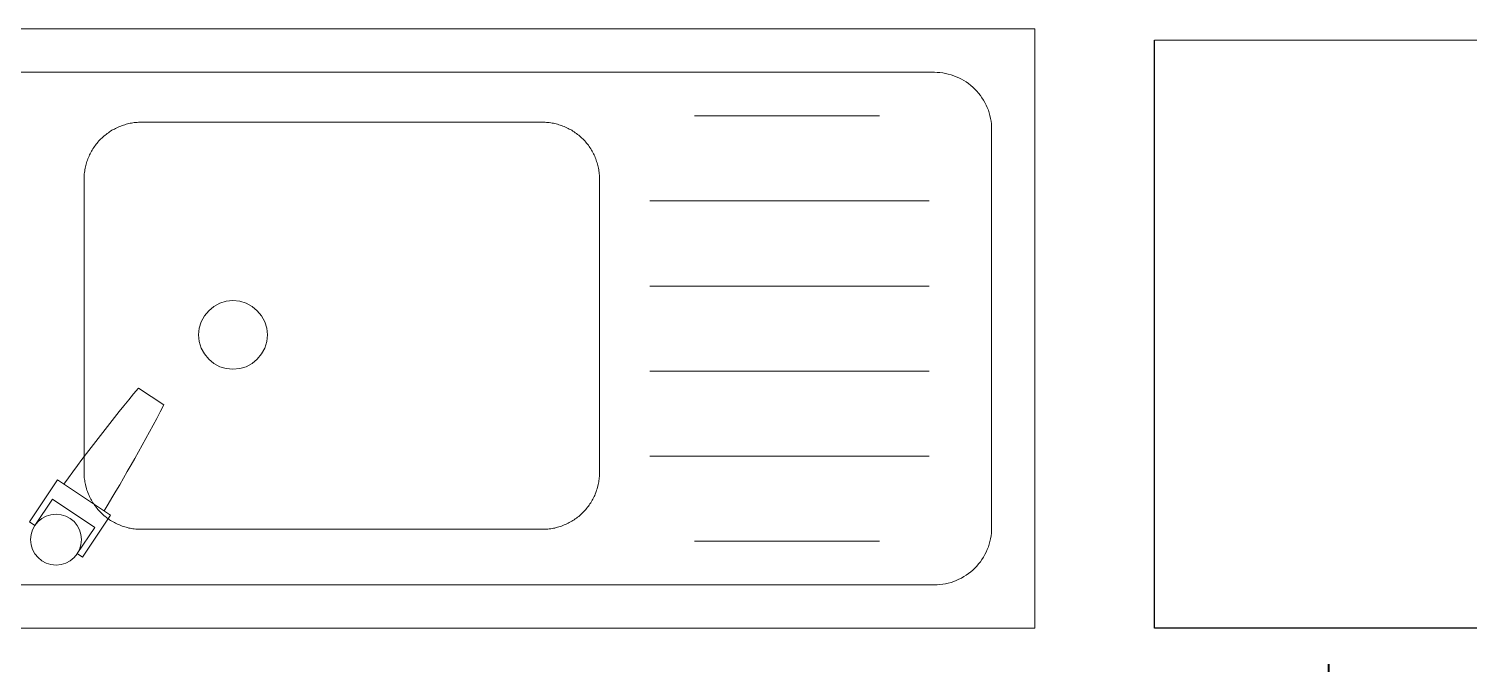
# Model space of a CAD drawing. Header units: millimetres. Extents: x 860 to 1444, y -43 to 267.
# Drawn here: x 1265.648 to 1266.78, y 248.304 to 248.804 of the extents above; entities that cross this region are included whole.
import ezdxf

# ---------------------------------------------------------------- set-up
doc = ezdxf.new("R2010")
doc.units = ezdxf.units.MM
doc.header["$MEASUREMENT"] = 0

# ---------------------------------------------------------------- blocks, each defined once
blk = doc.blocks.new('sink')
at = {"color": 152, "linetype": 'Continuous', "lineweight": 5, "true_color": 0x2776bb}
for p, q in [((86.1518, 62.0223), (86.1318, 62.009)), ((86.2153, 61.9502), (86.1737, 61.9225)), ((86.2373, 61.9171), (86.2153, 61.9502)), ((86.1861, 61.9128), (86.2194, 61.9349)), ((86.2194, 61.9349), (86.2331, 61.9143)), ((86.1737, 61.9225), (86.1957, 61.8894)), ((86.1998, 61.8922), (86.1861, 61.9128)), ((86.2331, 61.9143), (86.2373, 61.9171)), ((86.1957, 61.8894), (86.1998, 61.8922))]:
    blk.add_line(p, q, dxfattribs=at)
at = {"color": 152, "linetype": 'Continuous', "lineweight": 5, "true_color": 0x2776bb, "flags": 128}
blk.add_lwpolyline([(86.1518, 62.0223, -0.016708), (86.2103, 61.9469, -0.016708)], format="xyb", dxfattribs=at)
at = {"color": 152, "linetype": 'Continuous', "lineweight": 5, "true_color": 0x2776bb}
for points in [[(85.4475, 62.3047, 0), (86.9855, 62.3047, 0)], [(85.4475, 62.3047, 0), (85.4475, 61.8337, 0)], [(85.5265, 62.2705, 0), (85.5243, 62.2704, 0), (85.5221, 62.2702, 0), (85.5199, 62.27, 0), (85.5177, 62.2696, 0), (85.5156, 62.2691, 0), (85.5134, 62.2685, 0), (85.5113, 62.2678, 0), (85.5093, 62.267, 0), (85.5072, 62.2661, 0), (85.5053, 62.2651, 0), (85.5034, 62.2641, 0), (85.5015, 62.2629, 0), (85.4997, 62.2616, 0), (85.4979, 62.2602, 0), (85.4963, 62.2588, 0), (85.4947, 62.2573, 0), (85.4931, 62.2557, 0), (85.4917, 62.254, 0), (85.4903, 62.2523, 0), (85.4891, 62.2505, 0), (85.4879, 62.2486, 0), (85.4868, 62.2467, 0), (85.4858, 62.2447, 0), (85.4849, 62.2427, 0), (85.4841, 62.2406, 0), (85.4834, 62.2385, 0), (85.4828, 62.2364, 0), (85.4824, 62.2342, 0), (85.482, 62.2321, 0), (85.4817, 62.2299, 0), (85.4815, 62.2277, 0), (85.4815, 62.2255, 0)], [(85.5265, 62.2705, 0), (86.0128, 62.2705, 0)], [(86.0128, 62.2705, 0), (86.9065, 62.2705, 0)], [(85.715, 62.2363, 0), (85.5695, 62.2363, 0)], [(85.4815, 61.9127, 0), (85.4815, 62.2255, 0)], [(85.75, 62.1694, 0), (85.5305, 62.1694, 0)], [(85.75, 62.1025, 0), (85.5305, 62.1025, 0)], [(86.1045, 62.0641, 0), (86.104, 62.0693, 0), (86.1024, 62.0744, 0), (86.0999, 62.0791, 0), (86.0966, 62.0831, 0), (86.0925, 62.0865, 0), (86.0878, 62.089, 0), (86.0828, 62.0905, 0), (86.0775, 62.0911, 0), (86.0722, 62.0905, 0), (86.0672, 62.089, 0), (86.0625, 62.0865, 0), (86.0584, 62.0831, 0), (86.055, 62.0791, 0), (86.0525, 62.0744, 0), (86.051, 62.0693, 0), (86.0505, 62.0641, 0), (86.051, 62.0588, 0), (86.0525, 62.0537, 0), (86.055, 62.0491, 0), (86.0584, 62.045, 0), (86.0625, 62.0416, 0), (86.0672, 62.0391, 0), (86.0722, 62.0376, 0), (86.0775, 62.0371, 0), (86.0828, 62.0376, 0), (86.0878, 62.0391, 0), (86.0925, 62.0416, 0), (86.0966, 62.045, 0), (86.0999, 62.0491, 0), (86.1024, 62.0537, 0), (86.104, 62.0588, 0), (86.1045, 62.0641, 0)], [(85.75, 62.0356, 0), (85.5305, 62.0356, 0)], [(85.75, 61.9687, 0), (85.5305, 61.9687, 0)], [(85.4815, 61.9127, 0), (85.4815, 61.9104, 0), (85.4817, 61.9082, 0), (85.482, 61.9061, 0), (85.4824, 61.9039, 0), (85.4828, 61.9017, 0), (85.4834, 61.8996, 0), (85.4841, 61.8975, 0), (85.4849, 61.8954, 0), (85.4858, 61.8934, 0), (85.4868, 61.8914, 0), (85.4879, 61.8895, 0), (85.4891, 61.8877, 0), (85.4903, 61.8858, 0), (85.4917, 61.8841, 0), (85.4931, 61.8824, 0), (85.4947, 61.8808, 0), (85.4963, 61.8793, 0), (85.4979, 61.8779, 0), (85.4997, 61.8765, 0), (85.5015, 61.8752, 0), (85.5034, 61.8741, 0), (85.5053, 61.873, 0), (85.5072, 61.872, 0), (85.5093, 61.8711, 0), (85.5113, 61.8703, 0), (85.5134, 61.8696, 0), (85.5156, 61.869, 0), (85.5177, 61.8685, 0), (85.5199, 61.8681, 0), (85.5221, 61.8679, 0), (85.5243, 61.8677, 0), (85.5265, 61.8677, 0)], [(85.715, 61.9019, 0), (85.5695, 61.9019, 0)], [(86.0128, 61.8677, 0), (85.5265, 61.8677, 0)], [(86.9065, 61.8677, 0), (86.0128, 61.8677, 0)], [(85.4475, 61.8337, 0), (86.9855, 61.8337, 0)]]:
    blk.add_polyline3d(points, dxfattribs=at)
blk.add_circle((86.2165, 61.9032), 0.02, dxfattribs=at)
blk.add_arc((87.3993, 62.6674), 1.4282, 207.451, 211.2798, dxfattribs=at)
for points in [[(85.8104, 62.2243, -0.15), (85.8104, 62.2243), (85.8095, 62.2237), (85.8095, 62.2237, -0.15)], [(85.8114, 62.2249, -0.15), (85.8114, 62.2249), (85.8104, 62.2243), (85.8104, 62.2243, -0.15)], [(85.8123, 62.2254, -0.15), (85.8123, 62.2254), (85.8114, 62.2249), (85.8114, 62.2249, -0.15)], [(85.8133, 62.2259, -0.15), (85.8133, 62.2259), (85.8123, 62.2254), (85.8123, 62.2254, -0.15)], [(85.8143, 62.2264, -0.15), (85.8143, 62.2264), (85.8133, 62.2259), (85.8133, 62.2259, -0.15)], [(85.8152, 62.2269, -0.15), (85.8152, 62.2269), (85.8143, 62.2264), (85.8143, 62.2264, -0.15)], [(85.8162, 62.2274, -0.15), (85.8162, 62.2274), (85.8152, 62.2269), (85.8152, 62.2269, -0.15)], [(85.8173, 62.2278, -0.15), (85.8173, 62.2278), (85.8162, 62.2274), (85.8162, 62.2274, -0.15)], [(85.8183, 62.2282, -0.15), (85.8183, 62.2282), (85.8173, 62.2278), (85.8173, 62.2278, -0.15)], [(85.8193, 62.2286, -0.15), (85.8193, 62.2286), (85.8183, 62.2282), (85.8183, 62.2282, -0.15)], [(85.8204, 62.229, -0.15), (85.8204, 62.229), (85.8193, 62.2286), (85.8193, 62.2286, -0.15)], [(85.8214, 62.2293, -0.15), (85.8214, 62.2293), (85.8204, 62.229), (85.8204, 62.229, -0.15)], [(85.8225, 62.2296, -0.15), (85.8225, 62.2296), (85.8214, 62.2293), (85.8214, 62.2293, -0.15)], [(85.8236, 62.2299, -0.15), (85.8236, 62.2299), (85.8225, 62.2296), (85.8225, 62.2296, -0.15)], [(85.8246, 62.2302, -0.15), (85.8246, 62.2302), (85.8236, 62.2299), (85.8236, 62.2299, -0.15)], [(85.8257, 62.2304, -0.15), (85.8257, 62.2304), (85.8246, 62.2302), (85.8246, 62.2302, -0.15)], [(85.8268, 62.2306, -0.15), (85.8268, 62.2306), (85.8257, 62.2304), (85.8257, 62.2304, -0.15)], [(85.8279, 62.2308, -0.15), (85.8279, 62.2308), (85.8268, 62.2306), (85.8268, 62.2306, -0.15)], [(85.829, 62.2309, -0.15), (85.829, 62.2309), (85.8279, 62.2308), (85.8279, 62.2308, -0.15)], [(85.8301, 62.231, -0.15), (85.8301, 62.231), (85.829, 62.2309), (85.829, 62.2309, -0.15)], [(85.8312, 62.2311, -0.15), (85.8312, 62.2311), (85.8301, 62.231), (85.8301, 62.231, -0.15)], [(85.8323, 62.2312, -0.15), (85.8323, 62.2312), (85.8312, 62.2311), (85.8312, 62.2311, -0.15)], [(85.8334, 62.2312, -0.15), (85.8334, 62.2312), (85.8323, 62.2312), (85.8323, 62.2312, -0.15)], [(85.8345, 62.2313, -0.15), (85.8345, 62.2313), (85.8334, 62.2312), (85.8334, 62.2312, -0.15)], [(85.8345, 62.2313), (86.1495, 62.2313), (86.1495, 62.2313, -0.15), (85.8345, 62.2313, -0.15)], [(86.1506, 62.2312, -0.15), (86.1506, 62.2312), (86.1495, 62.2313), (86.1495, 62.2313, -0.15)], [(86.1517, 62.2312, -0.15), (86.1517, 62.2312), (86.1506, 62.2312), (86.1506, 62.2312, -0.15)], [(86.1528, 62.2311, -0.15), (86.1528, 62.2311), (86.1517, 62.2312), (86.1517, 62.2312, -0.15)], [(86.1539, 62.231, -0.15), (86.1539, 62.231), (86.1528, 62.2311), (86.1528, 62.2311, -0.15)], [(86.155, 62.2309, -0.15), (86.155, 62.2309), (86.1539, 62.231), (86.1539, 62.231, -0.15)], [(86.1561, 62.2308, -0.15), (86.1561, 62.2308), (86.155, 62.2309), (86.155, 62.2309, -0.15)], [(86.1572, 62.2306, -0.15), (86.1572, 62.2306), (86.1561, 62.2308), (86.1561, 62.2308, -0.15)], [(86.1583, 62.2304, -0.15), (86.1583, 62.2304), (86.1572, 62.2306), (86.1572, 62.2306, -0.15)], [(86.1593, 62.2302, -0.15), (86.1593, 62.2302), (86.1583, 62.2304), (86.1583, 62.2304, -0.15)], [(86.1604, 62.2299, -0.15), (86.1604, 62.2299), (86.1593, 62.2302), (86.1593, 62.2302, -0.15)], [(86.1615, 62.2296, -0.15), (86.1615, 62.2296), (86.1604, 62.2299), (86.1604, 62.2299, -0.15)], [(86.1625, 62.2293, -0.15), (86.1625, 62.2293), (86.1615, 62.2296), (86.1615, 62.2296, -0.15)], [(86.1636, 62.229, -0.15), (86.1636, 62.229), (86.1625, 62.2293), (86.1625, 62.2293, -0.15)], [(86.1646, 62.2286, -0.15), (86.1646, 62.2286), (86.1636, 62.229), (86.1636, 62.229, -0.15)], [(86.1657, 62.2282, -0.15), (86.1657, 62.2282), (86.1646, 62.2286), (86.1646, 62.2286, -0.15)], [(86.1667, 62.2278, -0.15), (86.1667, 62.2278), (86.1657, 62.2282), (86.1657, 62.2282, -0.15)], [(86.1677, 62.2274, -0.15), (86.1677, 62.2274), (86.1667, 62.2278), (86.1667, 62.2278, -0.15)], [(86.1687, 62.2269, -0.15), (86.1687, 62.2269), (86.1677, 62.2274), (86.1677, 62.2274, -0.15)], [(86.1697, 62.2264, -0.15), (86.1697, 62.2264), (86.1687, 62.2269), (86.1687, 62.2269, -0.15)], [(86.1707, 62.2259, -0.15), (86.1707, 62.2259), (86.1697, 62.2264), (86.1697, 62.2264, -0.15)], [(86.1717, 62.2254, -0.15), (86.1717, 62.2254), (86.1707, 62.2259), (86.1707, 62.2259, -0.15)], [(86.1726, 62.2249, -0.15), (86.1726, 62.2249), (86.1717, 62.2254), (86.1717, 62.2254, -0.15)], [(86.1736, 62.2243, -0.15), (86.1736, 62.2243), (86.1726, 62.2249), (86.1726, 62.2249, -0.15)], [(86.1745, 62.2237, -0.15), (86.1745, 62.2237), (86.1736, 62.2243), (86.1736, 62.2243, -0.15)], [(85.7983, 62.2131, -0.15), (85.7983, 62.2131), (85.7977, 62.2122), (85.7977, 62.2122, -0.15)], [(85.799, 62.2139, -0.15), (85.799, 62.2139), (85.7983, 62.2131), (85.7983, 62.2131, -0.15)], [(85.7997, 62.2148, -0.15), (85.7997, 62.2148), (85.799, 62.2139), (85.799, 62.2139, -0.15)], [(85.8004, 62.2156, -0.15), (85.8004, 62.2156), (85.7997, 62.2148), (85.7997, 62.2148, -0.15)], [(85.8011, 62.2165, -0.15), (85.8011, 62.2165), (85.8004, 62.2156), (85.8004, 62.2156, -0.15)], [(85.8019, 62.2173, -0.15), (85.8019, 62.2173), (85.8011, 62.2165), (85.8011, 62.2165, -0.15)], [(85.8027, 62.2181, -0.15), (85.8027, 62.2181), (85.8019, 62.2173), (85.8019, 62.2173, -0.15)], [(85.8035, 62.2188, -0.15), (85.8035, 62.2188), (85.8027, 62.2181), (85.8027, 62.2181, -0.15)], [(85.8043, 62.2196, -0.15), (85.8043, 62.2196), (85.8035, 62.2188), (85.8035, 62.2188, -0.15)], [(85.8051, 62.2203, -0.15), (85.8051, 62.2203), (85.8043, 62.2196), (85.8043, 62.2196, -0.15)], [(85.8059, 62.221, -0.15), (85.8059, 62.221), (85.8051, 62.2203), (85.8051, 62.2203, -0.15)], [(85.8068, 62.2217, -0.15), (85.8068, 62.2217), (85.8059, 62.221), (85.8059, 62.221, -0.15)], [(85.8077, 62.2224, -0.15), (85.8077, 62.2224), (85.8068, 62.2217), (85.8068, 62.2217, -0.15)], [(85.8086, 62.223, -0.15), (85.8086, 62.223), (85.8077, 62.2224), (85.8077, 62.2224, -0.15)], [(85.8095, 62.2237, -0.15), (85.8095, 62.2237), (85.8086, 62.223), (85.8086, 62.223, -0.15)], [(86.1754, 62.223, -0.15), (86.1754, 62.223), (86.1745, 62.2237), (86.1745, 62.2237, -0.15)], [(86.1763, 62.2224, -0.15), (86.1763, 62.2224), (86.1754, 62.223), (86.1754, 62.223, -0.15)], [(86.1772, 62.2217, -0.15), (86.1772, 62.2217), (86.1763, 62.2224), (86.1763, 62.2224, -0.15)], [(86.178, 62.221, -0.15), (86.178, 62.221), (86.1772, 62.2217), (86.1772, 62.2217, -0.15)], [(86.1789, 62.2203, -0.15), (86.1789, 62.2203), (86.178, 62.221), (86.178, 62.221, -0.15)], [(86.1797, 62.2196, -0.15), (86.1797, 62.2196), (86.1789, 62.2203), (86.1789, 62.2203, -0.15)], [(86.1805, 62.2188, -0.15), (86.1805, 62.2188), (86.1797, 62.2196), (86.1797, 62.2196, -0.15)], [(86.1813, 62.2181, -0.15), (86.1813, 62.2181), (86.1805, 62.2188), (86.1805, 62.2188, -0.15)], [(86.1821, 62.2173, -0.15), (86.1821, 62.2173), (86.1813, 62.2181), (86.1813, 62.2181, -0.15)], [(86.1828, 62.2165, -0.15), (86.1828, 62.2165), (86.1821, 62.2173), (86.1821, 62.2173, -0.15)], [(86.1836, 62.2156, -0.15), (86.1836, 62.2156), (86.1828, 62.2165), (86.1828, 62.2165, -0.15)], [(86.1843, 62.2148, -0.15), (86.1843, 62.2148), (86.1836, 62.2156), (86.1836, 62.2156, -0.15)], [(86.185, 62.2139, -0.15), (86.185, 62.2139), (86.1843, 62.2148), (86.1843, 62.2148, -0.15)], [(86.1856, 62.2131, -0.15), (86.1856, 62.2131), (86.185, 62.2139), (86.185, 62.2139, -0.15)], [(86.1863, 62.2122, -0.15), (86.1863, 62.2122), (86.1856, 62.2131), (86.1856, 62.2131, -0.15)], [(85.7925, 62.2024, -0.15), (85.7925, 62.2024), (85.7921, 62.2014), (85.7921, 62.2014, -0.15)], [(85.7929, 62.2035, -0.15), (85.7929, 62.2035), (85.7925, 62.2024), (85.7925, 62.2024, -0.15)], [(85.7933, 62.2045, -0.15), (85.7933, 62.2045), (85.7929, 62.2035), (85.7929, 62.2035, -0.15)], [(85.7938, 62.2055, -0.15), (85.7938, 62.2055), (85.7933, 62.2045), (85.7933, 62.2045, -0.15)], [(85.7943, 62.2065, -0.15), (85.7943, 62.2065), (85.7938, 62.2055), (85.7938, 62.2055, -0.15)], [(85.7948, 62.2075, -0.15), (85.7948, 62.2075), (85.7943, 62.2065), (85.7943, 62.2065, -0.15)], [(85.7953, 62.2084, -0.15), (85.7953, 62.2084), (85.7948, 62.2075), (85.7948, 62.2075, -0.15)], [(85.7959, 62.2094, -0.15), (85.7959, 62.2094), (85.7953, 62.2084), (85.7953, 62.2084, -0.15)], [(85.7965, 62.2103, -0.15), (85.7965, 62.2103), (85.7959, 62.2094), (85.7959, 62.2094, -0.15)], [(85.7971, 62.2113, -0.15), (85.7971, 62.2113), (85.7965, 62.2103), (85.7965, 62.2103, -0.15)], [(85.7977, 62.2122, -0.15), (85.7977, 62.2122), (85.7971, 62.2113), (85.7971, 62.2113, -0.15)], [(86.1869, 62.2113, -0.15), (86.1869, 62.2113), (86.1863, 62.2122), (86.1863, 62.2122, -0.15)], [(86.1875, 62.2103, -0.15), (86.1875, 62.2103), (86.1869, 62.2113), (86.1869, 62.2113, -0.15)], [(86.1881, 62.2094, -0.15), (86.1881, 62.2094), (86.1875, 62.2103), (86.1875, 62.2103, -0.15)], [(86.1886, 62.2084, -0.15), (86.1886, 62.2084), (86.1881, 62.2094), (86.1881, 62.2094, -0.15)], [(86.1892, 62.2075, -0.15), (86.1892, 62.2075), (86.1886, 62.2084), (86.1886, 62.2084, -0.15)], [(86.1897, 62.2065, -0.15), (86.1897, 62.2065), (86.1892, 62.2075), (86.1892, 62.2075, -0.15)], [(86.1902, 62.2055, -0.15), (86.1902, 62.2055), (86.1897, 62.2065), (86.1897, 62.2065, -0.15)], [(86.1906, 62.2045, -0.15), (86.1906, 62.2045), (86.1902, 62.2055), (86.1902, 62.2055, -0.15)], [(86.1911, 62.2035, -0.15), (86.1911, 62.2035), (86.1906, 62.2045), (86.1906, 62.2045, -0.15)], [(86.1915, 62.2024, -0.15), (86.1915, 62.2024), (86.1911, 62.2035), (86.1911, 62.2035, -0.15)], [(86.1919, 62.2014, -0.15), (86.1919, 62.2014), (86.1915, 62.2024), (86.1915, 62.2024, -0.15)], [(85.7897, 62.1907, -0.15), (85.7897, 62.1907), (85.7896, 62.1896), (85.7896, 62.1896, -0.15)], [(85.7898, 62.1918, -0.15), (85.7898, 62.1918), (85.7897, 62.1907), (85.7897, 62.1907, -0.15)], [(85.79, 62.1929, -0.15), (85.79, 62.1929), (85.7898, 62.1918), (85.7898, 62.1918, -0.15)], [(85.7901, 62.1939, -0.15), (85.7901, 62.1939), (85.79, 62.1929), (85.79, 62.1929, -0.15)], [(85.7904, 62.195, -0.15), (85.7904, 62.195), (85.7901, 62.1939), (85.7901, 62.1939, -0.15)], [(85.7906, 62.1961, -0.15), (85.7906, 62.1961), (85.7904, 62.195), (85.7904, 62.195, -0.15)], [(85.7908, 62.1972, -0.15), (85.7908, 62.1972), (85.7906, 62.1961), (85.7906, 62.1961, -0.15)], [(85.7911, 62.1983, -0.15), (85.7911, 62.1983), (85.7908, 62.1972), (85.7908, 62.1972, -0.15)], [(85.7914, 62.1993, -0.15), (85.7914, 62.1993), (85.7911, 62.1983), (85.7911, 62.1983, -0.15)], [(85.7918, 62.2004, -0.15), (85.7918, 62.2004), (85.7914, 62.1993), (85.7914, 62.1993, -0.15)], [(85.7921, 62.2014, -0.15), (85.7921, 62.2014), (85.7918, 62.2004), (85.7918, 62.2004, -0.15)], [(86.1922, 62.2004, -0.15), (86.1922, 62.2004), (86.1919, 62.2014), (86.1919, 62.2014, -0.15)], [(86.1925, 62.1993, -0.15), (86.1925, 62.1993), (86.1922, 62.2004), (86.1922, 62.2004, -0.15)], [(86.1929, 62.1983, -0.15), (86.1929, 62.1983), (86.1925, 62.1993), (86.1925, 62.1993, -0.15)], [(86.1931, 62.1972, -0.15), (86.1931, 62.1972), (86.1929, 62.1983), (86.1929, 62.1983, -0.15)], [(86.1934, 62.1961, -0.15), (86.1934, 62.1961), (86.1931, 62.1972), (86.1931, 62.1972, -0.15)], [(86.1936, 62.195, -0.15), (86.1936, 62.195), (86.1934, 62.1961), (86.1934, 62.1961, -0.15)], [(86.1938, 62.1939, -0.15), (86.1938, 62.1939), (86.1936, 62.195), (86.1936, 62.195, -0.15)], [(86.194, 62.1929, -0.15), (86.194, 62.1929), (86.1938, 62.1939), (86.1938, 62.1939, -0.15)], [(86.1941, 62.1918, -0.15), (86.1941, 62.1918), (86.194, 62.1929), (86.194, 62.1929, -0.15)], [(86.1943, 62.1907, -0.15), (86.1943, 62.1907), (86.1941, 62.1918), (86.1941, 62.1918, -0.15)], [(86.1944, 62.1896, -0.15), (86.1944, 62.1896), (86.1943, 62.1907), (86.1943, 62.1907, -0.15)], [(85.7896, 62.1896, -0.15), (85.7896, 62.1896), (85.7895, 62.1885), (85.7895, 62.1885, -0.15)], [(85.7895, 62.1885, -0.15), (85.7895, 62.1885), (85.7895, 62.1874), (85.7895, 62.1874, -0.15)], [(85.7895, 62.1874, -0.15), (85.7895, 62.1874), (85.7895, 62.1863), (85.7895, 62.1863, -0.15)], [(85.7895, 62.1863), (85.7895, 61.9563), (85.7895, 61.9563, -0.15), (85.7895, 62.1863, -0.15)], [(86.1944, 62.1885, -0.15), (86.1944, 62.1885), (86.1944, 62.1896), (86.1944, 62.1896, -0.15)], [(86.1945, 62.1874, -0.15), (86.1945, 62.1874), (86.1944, 62.1885), (86.1944, 62.1885, -0.15)], [(86.1945, 62.1863, -0.15), (86.1945, 62.1863), (86.1945, 62.1874), (86.1945, 62.1874, -0.15)], [(86.1945, 62.1863), (86.1945, 61.9563), (86.1945, 61.9563, -0.15), (86.1945, 62.1863, -0.15)], [(85.7895, 61.9563, -0.15), (85.7895, 61.9563), (85.7895, 61.9551), (85.7895, 61.9551, -0.15)], [(85.7895, 61.9551, -0.15), (85.7895, 61.9551), (85.7895, 61.954), (85.7895, 61.954, -0.15)], [(85.7895, 61.954, -0.15), (85.7895, 61.954), (85.7896, 61.9529), (85.7896, 61.9529, -0.15)], [(85.7896, 61.9529, -0.15), (85.7896, 61.9529), (85.7897, 61.9518), (85.7897, 61.9518, -0.15)], [(86.1943, 61.9518, -0.15), (86.1943, 61.9518), (86.1944, 61.9529), (86.1944, 61.9529, -0.15)], [(86.1944, 61.954, -0.15), (86.1944, 61.954), (86.1945, 61.9551), (86.1945, 61.9551, -0.15)], [(86.1944, 61.9529, -0.15), (86.1944, 61.9529), (86.1944, 61.954), (86.1944, 61.954, -0.15)], [(86.1945, 61.9551, -0.15), (86.1945, 61.9551), (86.1945, 61.9563), (86.1945, 61.9563, -0.15)], [(85.7897, 61.9518, -0.15), (85.7897, 61.9518), (85.7898, 61.9507), (85.7898, 61.9507, -0.15)], [(85.7898, 61.9507, -0.15), (85.7898, 61.9507), (85.79, 61.9497), (85.79, 61.9497, -0.15)], [(85.79, 61.9497, -0.15), (85.79, 61.9497), (85.7901, 61.9486), (85.7901, 61.9486, -0.15)], [(85.7901, 61.9486, -0.15), (85.7901, 61.9486), (85.7904, 61.9475), (85.7904, 61.9475, -0.15)], [(85.7904, 61.9475, -0.15), (85.7904, 61.9475), (85.7906, 61.9464), (85.7906, 61.9464, -0.15)], [(85.7906, 61.9464, -0.15), (85.7906, 61.9464), (85.7908, 61.9453), (85.7908, 61.9453, -0.15)], [(85.7908, 61.9453, -0.15), (85.7908, 61.9453), (85.7911, 61.9443), (85.7911, 61.9443, -0.15)], [(85.7911, 61.9443, -0.15), (85.7911, 61.9443), (85.7914, 61.9432), (85.7914, 61.9432, -0.15)], [(85.7914, 61.9432, -0.15), (85.7914, 61.9432), (85.7918, 61.9421), (85.7918, 61.9421, -0.15)], [(85.7918, 61.9421, -0.15), (85.7918, 61.9421), (85.7921, 61.9411), (85.7921, 61.9411, -0.15)], [(86.1919, 61.9411, -0.15), (86.1919, 61.9411), (86.1922, 61.9421), (86.1922, 61.9421, -0.15)], [(86.1922, 61.9421, -0.15), (86.1922, 61.9421), (86.1925, 61.9432), (86.1925, 61.9432, -0.15)], [(86.1925, 61.9432, -0.15), (86.1925, 61.9432), (86.1929, 61.9443), (86.1929, 61.9443, -0.15)], [(86.1929, 61.9443, -0.15), (86.1929, 61.9443), (86.1931, 61.9453), (86.1931, 61.9453, -0.15)], [(86.1931, 61.9453, -0.15), (86.1931, 61.9453), (86.1934, 61.9464), (86.1934, 61.9464, -0.15)], [(86.1934, 61.9464, -0.15), (86.1934, 61.9464), (86.1936, 61.9475), (86.1936, 61.9475, -0.15)], [(86.1936, 61.9475, -0.15), (86.1936, 61.9475), (86.1938, 61.9486), (86.1938, 61.9486, -0.15)], [(86.1938, 61.9486, -0.15), (86.1938, 61.9486), (86.194, 61.9497), (86.194, 61.9497, -0.15)], [(86.194, 61.9497, -0.15), (86.194, 61.9497), (86.1941, 61.9507), (86.1941, 61.9507, -0.15)], [(86.1941, 61.9507, -0.15), (86.1941, 61.9507), (86.1943, 61.9518), (86.1943, 61.9518, -0.15)], [(85.7921, 61.9411, -0.15), (85.7921, 61.9411), (85.7925, 61.9401), (85.7925, 61.9401, -0.15)], [(85.7925, 61.9401, -0.15), (85.7925, 61.9401), (85.7929, 61.939), (85.7929, 61.939, -0.15)], [(85.7929, 61.939, -0.15), (85.7929, 61.939), (85.7933, 61.938), (85.7933, 61.938, -0.15)], [(85.7933, 61.938, -0.15), (85.7933, 61.938), (85.7938, 61.937), (85.7938, 61.937, -0.15)], [(85.7938, 61.937, -0.15), (85.7938, 61.937), (85.7943, 61.936), (85.7943, 61.936, -0.15)], [(85.7943, 61.936, -0.15), (85.7943, 61.936), (85.7948, 61.935), (85.7948, 61.935, -0.15)], [(85.7948, 61.935, -0.15), (85.7948, 61.935), (85.7953, 61.9341), (85.7953, 61.9341, -0.15)], [(85.7953, 61.9341, -0.15), (85.7953, 61.9341), (85.7959, 61.9331), (85.7959, 61.9331, -0.15)], [(85.7959, 61.9331, -0.15), (85.7959, 61.9331), (85.7965, 61.9322), (85.7965, 61.9322, -0.15)], [(85.7965, 61.9322, -0.15), (85.7965, 61.9322), (85.7971, 61.9313), (85.7971, 61.9313, -0.15)], [(85.7971, 61.9313, -0.15), (85.7971, 61.9313), (85.7977, 61.9303), (85.7977, 61.9303, -0.15)], [(85.7977, 61.9303, -0.15), (85.7977, 61.9303), (85.7983, 61.9294), (85.7983, 61.9294, -0.15)], [(86.1856, 61.9294, -0.15), (86.1856, 61.9294), (86.1863, 61.9303), (86.1863, 61.9303, -0.15)], [(86.1863, 61.9303, -0.15), (86.1863, 61.9303), (86.1869, 61.9313), (86.1869, 61.9313, -0.15)], [(86.1869, 61.9313, -0.15), (86.1869, 61.9313), (86.1875, 61.9322), (86.1875, 61.9322, -0.15)], [(86.1875, 61.9322, -0.15), (86.1875, 61.9322), (86.1881, 61.9331), (86.1881, 61.9331, -0.15)], [(86.1881, 61.9331, -0.15), (86.1881, 61.9331), (86.1886, 61.9341), (86.1886, 61.9341, -0.15)], [(86.1886, 61.9341, -0.15), (86.1886, 61.9341), (86.1892, 61.935), (86.1892, 61.935, -0.15)], [(86.1892, 61.935, -0.15), (86.1892, 61.935), (86.1897, 61.936), (86.1897, 61.936, -0.15)], [(86.1897, 61.936, -0.15), (86.1897, 61.936), (86.1902, 61.937), (86.1902, 61.937, -0.15)], [(86.1902, 61.937, -0.15), (86.1902, 61.937), (86.1906, 61.938), (86.1906, 61.938, -0.15)], [(86.1906, 61.938, -0.15), (86.1906, 61.938), (86.1911, 61.939), (86.1911, 61.939, -0.15)], [(86.1911, 61.939, -0.15), (86.1911, 61.939), (86.1915, 61.9401), (86.1915, 61.9401, -0.15)], [(86.1915, 61.9401, -0.15), (86.1915, 61.9401), (86.1919, 61.9411), (86.1919, 61.9411, -0.15)], [(85.7983, 61.9294, -0.15), (85.7983, 61.9294), (85.799, 61.9286), (85.799, 61.9286, -0.15)], [(85.799, 61.9286, -0.15), (85.799, 61.9286), (85.7997, 61.9277), (85.7997, 61.9277, -0.15)], [(85.7997, 61.9277, -0.15), (85.7997, 61.9277), (85.8004, 61.9269), (85.8004, 61.9269, -0.15)], [(85.8004, 61.9269, -0.15), (85.8004, 61.9269), (85.8011, 61.926), (85.8011, 61.926, -0.15)], [(85.8011, 61.926, -0.15), (85.8011, 61.926), (85.8019, 61.9252), (85.8019, 61.9252, -0.15)], [(85.8019, 61.9252, -0.15), (85.8019, 61.9252), (85.8027, 61.9244), (85.8027, 61.9244, -0.15)], [(85.8027, 61.9244, -0.15), (85.8027, 61.9244), (85.8035, 61.9237), (85.8035, 61.9237, -0.15)], [(85.8035, 61.9237, -0.15), (85.8035, 61.9237), (85.8043, 61.9229), (85.8043, 61.9229, -0.15)], [(85.8043, 61.9229, -0.15), (85.8043, 61.9229), (85.8051, 61.9222), (85.8051, 61.9222, -0.15)], [(85.8051, 61.9222, -0.15), (85.8051, 61.9222), (85.8059, 61.9215), (85.8059, 61.9215, -0.15)], [(85.8059, 61.9215, -0.15), (85.8059, 61.9215), (85.8068, 61.9208), (85.8068, 61.9208, -0.15)], [(85.8068, 61.9208, -0.15), (85.8068, 61.9208), (85.8077, 61.9201), (85.8077, 61.9201, -0.15)], [(85.8077, 61.9201, -0.15), (85.8077, 61.9201), (85.8086, 61.9195), (85.8086, 61.9195, -0.15)], [(85.8086, 61.9195, -0.15), (85.8086, 61.9195), (85.8095, 61.9188), (85.8095, 61.9188, -0.15)], [(85.8095, 61.9188, -0.15), (85.8095, 61.9188), (85.8104, 61.9182), (85.8104, 61.9182, -0.15)], [(86.1736, 61.9182, -0.15), (86.1736, 61.9182), (86.1745, 61.9188), (86.1745, 61.9188, -0.15)], [(86.1745, 61.9188, -0.15), (86.1745, 61.9188), (86.1754, 61.9195), (86.1754, 61.9195, -0.15)], [(86.1754, 61.9195, -0.15), (86.1754, 61.9195), (86.1763, 61.9201), (86.1763, 61.9201, -0.15)], [(86.1763, 61.9201, -0.15), (86.1763, 61.9201), (86.1772, 61.9208), (86.1772, 61.9208, -0.15)], [(86.1772, 61.9208, -0.15), (86.1772, 61.9208), (86.178, 61.9215), (86.178, 61.9215, -0.15)], [(86.178, 61.9215, -0.15), (86.178, 61.9215), (86.1789, 61.9222), (86.1789, 61.9222, -0.15)], [(86.1789, 61.9222, -0.15), (86.1789, 61.9222), (86.1797, 61.9229), (86.1797, 61.9229, -0.15)], [(86.1797, 61.9229, -0.15), (86.1797, 61.9229), (86.1805, 61.9237), (86.1805, 61.9237, -0.15)], [(86.1805, 61.9237, -0.15), (86.1805, 61.9237), (86.1813, 61.9244), (86.1813, 61.9244, -0.15)], [(86.1813, 61.9244, -0.15), (86.1813, 61.9244), (86.1821, 61.9252), (86.1821, 61.9252, -0.15)], [(86.1821, 61.9252, -0.15), (86.1821, 61.9252), (86.1828, 61.926), (86.1828, 61.926, -0.15)], [(86.1828, 61.926, -0.15), (86.1828, 61.926), (86.1836, 61.9269), (86.1836, 61.9269, -0.15)], [(86.1836, 61.9269, -0.15), (86.1836, 61.9269), (86.1843, 61.9277), (86.1843, 61.9277, -0.15)], [(86.1843, 61.9277, -0.15), (86.1843, 61.9277), (86.185, 61.9286), (86.185, 61.9286, -0.15)], [(86.185, 61.9286, -0.15), (86.185, 61.9286), (86.1856, 61.9294), (86.1856, 61.9294, -0.15)], [(85.8104, 61.9182, -0.15), (85.8104, 61.9182), (85.8114, 61.9177), (85.8114, 61.9177, -0.15)], [(85.8114, 61.9177, -0.15), (85.8114, 61.9177), (85.8123, 61.9171), (85.8123, 61.9171, -0.15)], [(85.8123, 61.9171, -0.15), (85.8123, 61.9171), (85.8133, 61.9166), (85.8133, 61.9166, -0.15)], [(85.8133, 61.9166, -0.15), (85.8133, 61.9166), (85.8143, 61.9161), (85.8143, 61.9161, -0.15)], [(85.8143, 61.9161, -0.15), (85.8143, 61.9161), (85.8152, 61.9156), (85.8152, 61.9156, -0.15)], [(85.8152, 61.9156, -0.15), (85.8152, 61.9156), (85.8162, 61.9151), (85.8162, 61.9151, -0.15)], [(85.8162, 61.9151, -0.15), (85.8162, 61.9151), (85.8173, 61.9147), (85.8173, 61.9147, -0.15)], [(85.8173, 61.9147, -0.15), (85.8173, 61.9147), (85.8183, 61.9143), (85.8183, 61.9143, -0.15)], [(85.8183, 61.9143, -0.15), (85.8183, 61.9143), (85.8193, 61.9139), (85.8193, 61.9139, -0.15)], [(85.8193, 61.9139, -0.15), (85.8193, 61.9139), (85.8204, 61.9135), (85.8204, 61.9135, -0.15)], [(85.8204, 61.9135, -0.15), (85.8204, 61.9135), (85.8214, 61.9132), (85.8214, 61.9132, -0.15)], [(85.8214, 61.9132, -0.15), (85.8214, 61.9132), (85.8225, 61.9129), (85.8225, 61.9129, -0.15)], [(85.8225, 61.9129, -0.15), (85.8225, 61.9129), (85.8236, 61.9126), (85.8236, 61.9126, -0.15)], [(85.8236, 61.9126, -0.15), (85.8236, 61.9126), (85.8246, 61.9123), (85.8246, 61.9123, -0.15)], [(85.8246, 61.9123, -0.15), (85.8246, 61.9123), (85.8257, 61.9121), (85.8257, 61.9121, -0.15)], [(85.8257, 61.9121, -0.15), (85.8257, 61.9121), (85.8268, 61.9119), (85.8268, 61.9119, -0.15)], [(85.8268, 61.9119, -0.15), (85.8268, 61.9119), (85.8279, 61.9117), (85.8279, 61.9117, -0.15)], [(85.8279, 61.9117, -0.15), (85.8279, 61.9117), (85.829, 61.9116), (85.829, 61.9116, -0.15)], [(85.829, 61.9116, -0.15), (85.829, 61.9116), (85.8301, 61.9115), (85.8301, 61.9115, -0.15)], [(85.8301, 61.9115, -0.15), (85.8301, 61.9115), (85.8312, 61.9114), (85.8312, 61.9114, -0.15)], [(85.8312, 61.9114, -0.15), (85.8312, 61.9114), (85.8323, 61.9113), (85.8323, 61.9113, -0.15)], [(85.8323, 61.9113, -0.15), (85.8323, 61.9113), (85.8334, 61.9113), (85.8334, 61.9113, -0.15)], [(85.8334, 61.9113, -0.15), (85.8334, 61.9113), (85.8345, 61.9113), (85.8345, 61.9113, -0.15)], [(85.8345, 61.9113), (86.1495, 61.9113), (86.1495, 61.9113, -0.15), (85.8345, 61.9113, -0.15)], [(86.1495, 61.9113, -0.15), (86.1495, 61.9113), (86.1506, 61.9113), (86.1506, 61.9113, -0.15)], [(86.1506, 61.9113, -0.15), (86.1506, 61.9113), (86.1517, 61.9113), (86.1517, 61.9113, -0.15)], [(86.1517, 61.9113, -0.15), (86.1517, 61.9113), (86.1528, 61.9114), (86.1528, 61.9114, -0.15)], [(86.1528, 61.9114, -0.15), (86.1528, 61.9114), (86.1539, 61.9115), (86.1539, 61.9115, -0.15)], [(86.1539, 61.9115, -0.15), (86.1539, 61.9115), (86.155, 61.9116), (86.155, 61.9116, -0.15)], [(86.155, 61.9116, -0.15), (86.155, 61.9116), (86.1561, 61.9117), (86.1561, 61.9117, -0.15)], [(86.1561, 61.9117, -0.15), (86.1561, 61.9117), (86.1572, 61.9119), (86.1572, 61.9119, -0.15)], [(86.1572, 61.9119, -0.15), (86.1572, 61.9119), (86.1583, 61.9121), (86.1583, 61.9121, -0.15)], [(86.1583, 61.9121, -0.15), (86.1583, 61.9121), (86.1593, 61.9123), (86.1593, 61.9123, -0.15)], [(86.1593, 61.9123, -0.15), (86.1593, 61.9123), (86.1604, 61.9126), (86.1604, 61.9126, -0.15)], [(86.1604, 61.9126, -0.15), (86.1604, 61.9126), (86.1615, 61.9129), (86.1615, 61.9129, -0.15)], [(86.1615, 61.9129, -0.15), (86.1615, 61.9129), (86.1625, 61.9132), (86.1625, 61.9132, -0.15)], [(86.1625, 61.9132, -0.15), (86.1625, 61.9132), (86.1636, 61.9135), (86.1636, 61.9135, -0.15)], [(86.1636, 61.9135, -0.15), (86.1636, 61.9135), (86.1646, 61.9139), (86.1646, 61.9139, -0.15)], [(86.1646, 61.9139, -0.15), (86.1646, 61.9139), (86.1657, 61.9143), (86.1657, 61.9143, -0.15)], [(86.1657, 61.9143, -0.15), (86.1657, 61.9143), (86.1667, 61.9147), (86.1667, 61.9147, -0.15)], [(86.1667, 61.9147, -0.15), (86.1667, 61.9147), (86.1677, 61.9151), (86.1677, 61.9151, -0.15)], [(86.1677, 61.9151, -0.15), (86.1677, 61.9151), (86.1687, 61.9156), (86.1687, 61.9156, -0.15)], [(86.1687, 61.9156, -0.15), (86.1687, 61.9156), (86.1697, 61.9161), (86.1697, 61.9161, -0.15)], [(86.1697, 61.9161, -0.15), (86.1697, 61.9161), (86.1707, 61.9166), (86.1707, 61.9166, -0.15)], [(86.1707, 61.9166, -0.15), (86.1707, 61.9166), (86.1717, 61.9171), (86.1717, 61.9171, -0.15)], [(86.1717, 61.9171, -0.15), (86.1717, 61.9171), (86.1726, 61.9177), (86.1726, 61.9177, -0.15)], [(86.1726, 61.9177, -0.15), (86.1726, 61.9177), (86.1736, 61.9182), (86.1736, 61.9182, -0.15)]]:
    blk.add_3dface(points, dxfattribs=at)

msp = doc.modelspace()

# ---------------------------------------------------------------- linework, layer by layer
at = {"color": 152, "true_color": 0x2776bb}
msp.add_lwpolyline([(1267.91607, 248.79509), (1267.91607, 248.33276), (1266.53253, 248.33276), (1266.53253, 248.79476)], close=True, dxfattribs=at)
at = {"lineweight": 40}
msp.add_lwpolyline([(1266.66917, 248.30439), (1266.66917, 248.10439)], dxfattribs=at)

# ---------------------------------------------------------------- block references
at = {"xscale": -1}
msp.add_blockref('sink', (1351.88616, 186.4991), dxfattribs=at)

doc.saveas('drawing.dxf')
